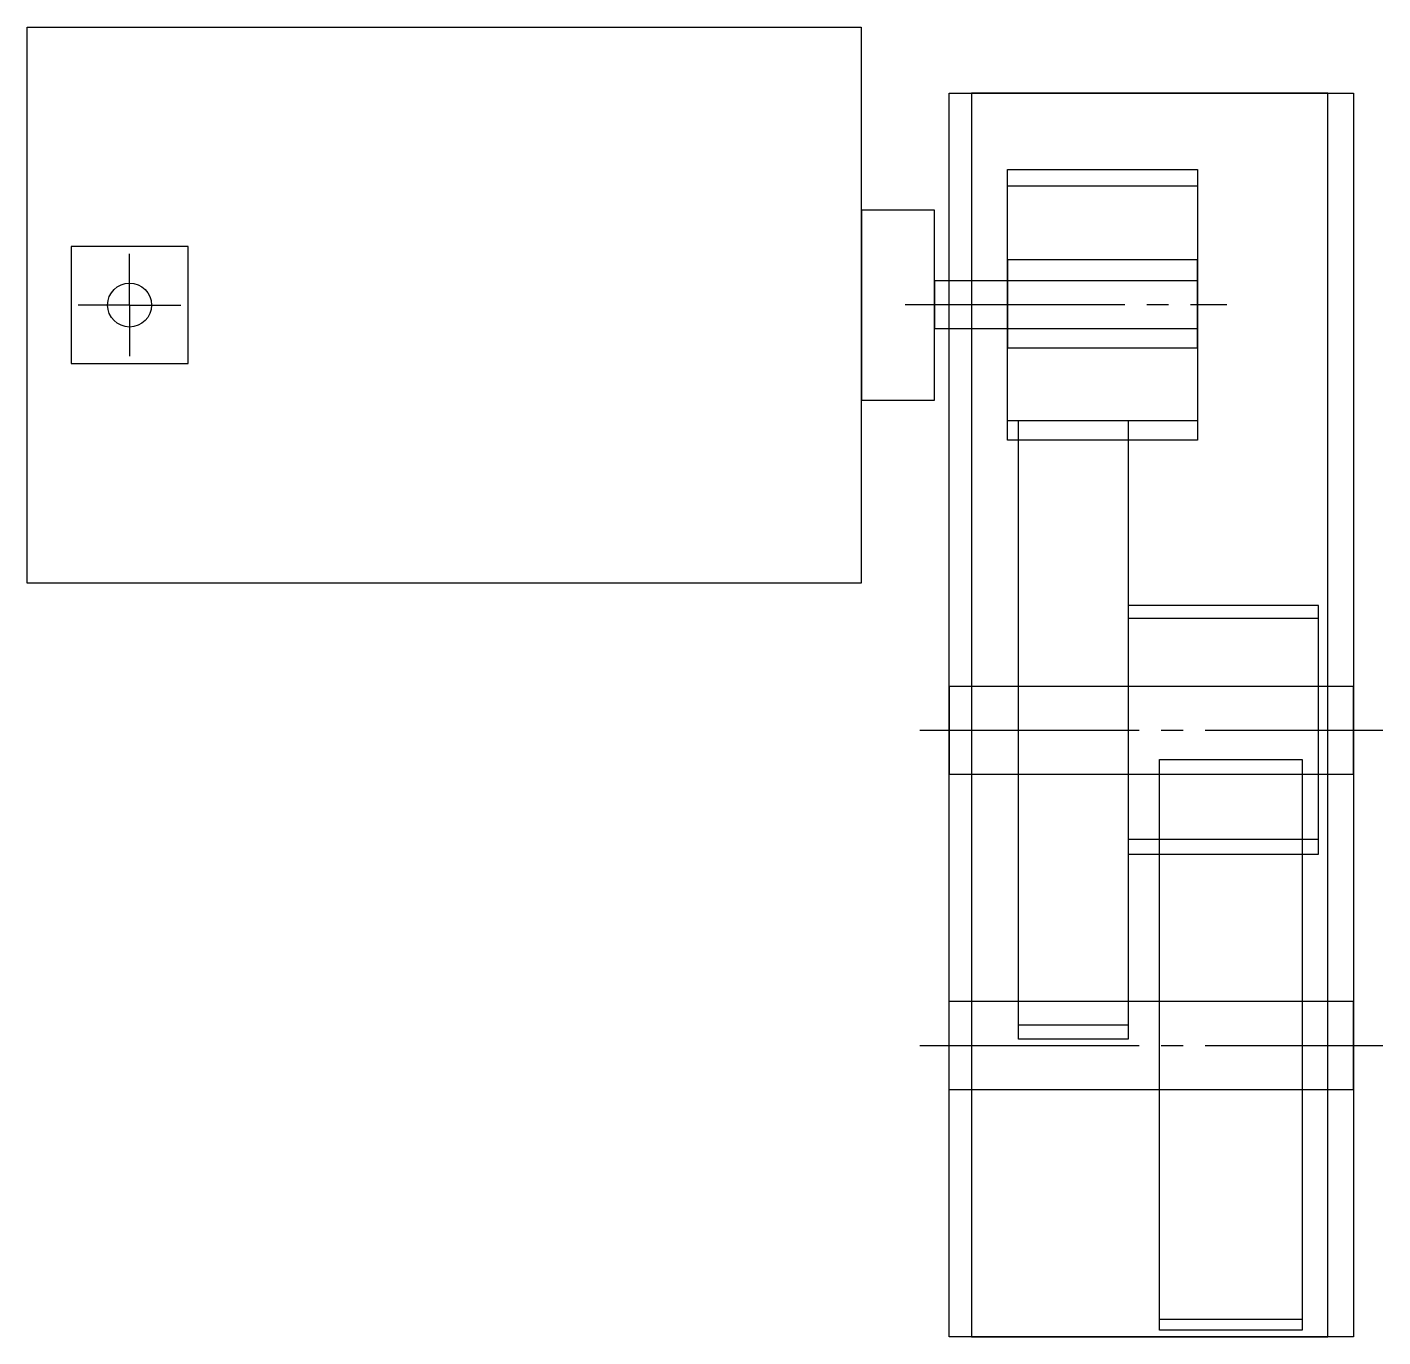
# Model space of a CAD drawing. Extents: x -74.2 to 18.5, y -41.5 to 48.
import ezdxf

# ---------------------------------------------------------------- set-up
doc = ezdxf.new("R2010")
doc.units = 0
doc.header["$MEASUREMENT"] = 0
doc.linetypes.add('K5LT_AXLED', pattern=[19.5, 15, -1.5, 1.5, -1.5])
doc.linetypes.add('K5LT_BASIC', pattern=[0])
doc.layers.add('Системный слой', color=7, linetype='Continuous')

# ---------------------------------------------------------------- blocks, each defined once
blk = doc.blocks.new('*U')
at = {"layer": 'Системный слой', "color": 5, "linetype": 'K5LT_BASIC'}
for p, q in [((-74.2, 10.039), (-74.2, 48.039)), ((-74.2, 48.039), (-17.2, 48.039)), ((-17.2, 48.039), (-17.2, 10.039)), ((-11.2, -41.487), (-11.2, 43.513)), ((-11.2, 43.513), (16.45, 43.513)), ((14.693, 43.513), (-9.657, 43.513)), ((-9.657, 43.513), (-9.657, -41.487)), ((14.693, -41.487), (14.693, 43.513)), ((16.45, 43.513), (16.45, -41.487)), ((-7.21, 19.813), (-7.21, 38.313)), ((-7.21, 38.313), (5.79, 38.313)), ((5.79, 38.313), (5.79, 19.813)), ((-12.191, 35.533), (-17.191, 35.533)), ((-17.191, 35.533), (-17.191, 22.533)), ((-12.191, 22.533), (-12.191, 35.533)), ((-63.2, 33.039), (-71.2, 33.039)), ((-71.2, 33.039), (-71.2, 25.039)), ((-63.2, 25.039), (-63.2, 33.039)), ((5.79, 32.128), (-7.21, 32.128)), ((-7.21, 32.128), (-7.21, 26.128)), ((5.79, 26.128), (5.79, 32.128)), ((5.79, 30.694), (-12.191, 30.694)), ((-12.191, 30.694), (-12.191, 27.444)), ((5.79, 27.444), (5.79, 30.694)), ((-12.191, 27.444), (5.79, 27.444)), ((-7.21, 26.128), (5.79, 26.128)), ((-71.2, 25.039), (-63.2, 25.039)), ((-17.191, 22.533), (-12.191, 22.533)), ((-6.459, -21.141), (-6.459, 21.159)), ((-6.459, 21.159), (1.041, 21.159)), ((1.041, 21.159), (1.041, -21.141)), ((5.79, 19.813), (-7.21, 19.813)), ((-17.2, 10.039), (-74.2, 10.039)), ((14.044, 8.509), (1.044, 8.509)), ((1.044, 8.509), (1.044, -8.491)), ((14.044, -8.491), (14.044, 8.509)), ((16.452, 2.975), (-11.198, 2.975)), ((-11.198, 2.975), (-11.198, -3.025)), ((16.452, -3.025), (16.452, 2.975)), ((3.183, -41.018), (3.183, -2.018)), ((3.183, -2.018), (12.933, -2.018)), ((12.933, -2.018), (12.933, -41.018)), ((-11.198, -3.025), (16.452, -3.025)), ((1.044, -8.491), (14.044, -8.491)), ((16.448, -18.569), (-11.202, -18.569)), ((-11.202, -18.569), (-11.202, -24.569)), ((16.448, -24.569), (16.448, -18.569)), ((1.041, -21.141), (-6.459, -21.141)), ((-11.202, -24.569), (16.448, -24.569)), ((16.45, -41.487), (-11.2, -41.487)), ((-9.657, -41.487), (14.693, -41.487)), ((12.933, -41.018), (3.183, -41.018))]:
    blk.add_line(p, q, dxfattribs=at)
at = {"layer": 'Системный слой', "color": 30, "linetype": 'K5LT_AXLED'}
for q in [(-67.2, 32.539), (-70.7, 29.039), (-67.2, 25.539), (-63.7, 29.039)]:
    blk.add_line((-67.2, 29.039), q, dxfattribs=at)

msp = doc.modelspace()

# ---------------------------------------------------------------- linework, layer by layer
at = {"layer": 'Системный слой', "color": 5, "linetype": 'K5LT_BASIC'}
for p, q in [((-7.21, 37.192), (5.79, 37.192)), ((-7.21, 21.158), (5.79, 21.158)), ((1.044, 7.629), (14.044, 7.629)), ((1.041, -7.461), (14.044, -7.461)), ((-6.459, -20.149), (1.041, -20.149)), ((3.183, -40.272), (12.933, -40.272))]:
    msp.add_line(p, q, dxfattribs=at)
at = {"layer": 'Системный слой', "color": 30, "linetype": 'K5LT_AXLED'}
for p, q in [((-14.191, 29.069), (7.79, 29.069)), ((-13.198, -0.025), (18.45, -0.025)), ((-13.202, -21.569), (18.448, -21.569))]:
    msp.add_line(p, q, dxfattribs=at)
at = {"layer": 'Системный слой', "color": 5, "linetype": 'K5LT_BASIC'}
msp.add_circle((-67.2, 29.039), 1.5, dxfattribs=at)

# ---------------------------------------------------------------- block references
at = {"layer": 'Системный слой'}
msp.add_blockref('*U', (0, 0), dxfattribs=at)
msp.add_blockref('*U', (0, 0), dxfattribs=at)
msp.add_blockref('*U', (0, 0), dxfattribs=at)
msp.add_blockref('*U', (0, 0), dxfattribs=at)
msp.add_blockref('*U', (0, 0), dxfattribs=at)
msp.add_blockref('*U', (0, 0), dxfattribs=at)
msp.add_blockref('*U', (0, 0), dxfattribs=at)
msp.add_blockref('*U', (0, 0), dxfattribs=at)
msp.add_blockref('*U', (0, 0), dxfattribs=at)
msp.add_blockref('*U', (0, 0), dxfattribs=at)
msp.add_blockref('*U', (0, 0), dxfattribs=at)
msp.add_blockref('*U', (0, 0), dxfattribs=at)
msp.add_blockref('*U', (0, 0), dxfattribs=at)
msp.add_blockref('*U', (0, 0), dxfattribs=at)

doc.saveas('drawing.dxf')
